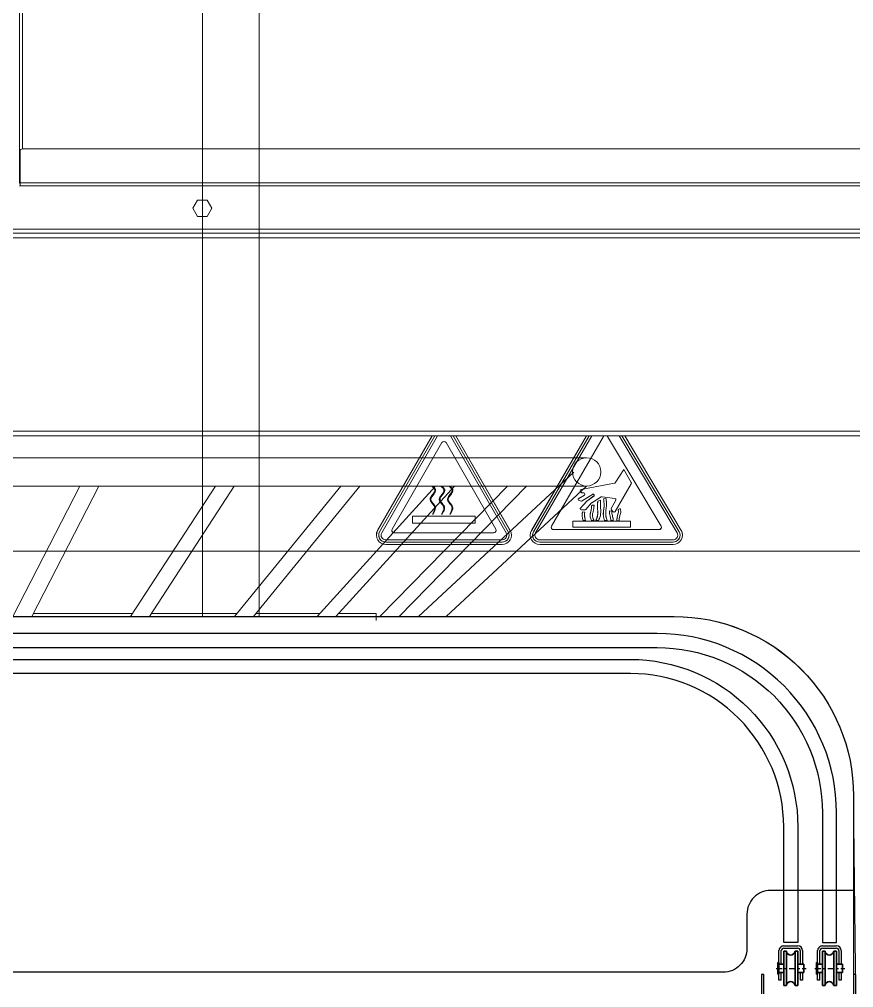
# Model space of a CAD drawing. Header units: millimetres. Extents: x 54215 to 67697, y 23496 to 56611.
# Drawn here: x 57336.83 to 57372.22, y 37556.05 to 37597.11 of the extents above; entities that cross this region are included whole.
import ezdxf

# ---------------------------------------------------------------- set-up
doc = ezdxf.new("R2010")
doc.units = ezdxf.units.MM
doc.linetypes.add('CENTER', pattern=[2, 1.25, -0.25, 0.25, -0.25])
doc.layers.add('0 rölöve', color=7, linetype='Continuous', true_color=0xf1380e)
for name, color, linetype, lineweight in [('Layer1', 7, 'Continuous', 35), ('no3_duvar kaplama', 8, 'Continuous', 0), ('no3_tefriş arka ince', 65, 'Continuous', 13)]:
    doc.layers.add(name, color=color, linetype=linetype, lineweight=lineweight)

# ---------------------------------------------------------------- blocks, each defined once
blk = doc.blocks.new('MAKARA ON')
at = {"color": 4}
for p, q in [((-0.3, 0), (0.3, 0)), ((-0.5, -0.7), (-0.5, -0.2)), ((-0.4, -0.775), (-0.4, -0.2)), ((-0.3, -0.1), (0.3, -0.1)), ((0.4, -0.2), (0.4, -0.775)), ((0.5, -0.2), (0.5, -0.775)), ((-0.5, -1.45), (-0.5, -1.2)), ((-0.4, -1.45), (-0.4, -1.125)), ((0.4, -1.125), (0.4, -1.45)), ((0.5, -1.125), (0.5, -1.45)), ((-0.4, -1.45), (-0.5, -1.45)), ((0.5, -1.45), (0.4, -1.45))]:
    blk.add_line(p, q, dxfattribs=at)
at = {"color": 9, "linetype": 'CENTER', "ltscale": 0.2}
blk.add_line((-0.612, -0.95), (0.651, -0.95), dxfattribs=at)
at = {"color": 4}
for centre, radius, start, end in [((-0.3, -0.2), 0.2, 90, 180), ((-0.3, -0.2), 0.1, 90, 180), ((0.3, -0.2), 0.2, 0, 90), ((0.3, -0.2), 0.1, 0, 90)]:
    blk.add_arc(centre, radius, start, end, dxfattribs=at)
at = {"layer": 'Layer1', "color": 3}
for p, q in [((-0.3, -1.675), (-0.3, -0.225)), ((-0.3, -0.225), (-0.18, -0.225)), ((-0.18, -0.225), (-0.18, -1.675)), ((0.18, -0.225), (0.3, -0.225)), ((0.18, -0.225), (0.18, -1.675)), ((0.3, -0.225), (0.3, -1.675)), ((-0.55, -0.7), (-0.55, -1.2)), ((-0.5, -0.7), (-0.55, -0.7)), ((-0.5, -0.7), (-0.5, -1.2)), ((-0.3, -0.775), (-0.5, -0.775)), ((0.3, -0.775), (0.55, -0.775)), ((0.55, -0.775), (0.55, -1.125)), ((-0.5, -1.2), (-0.55, -1.2)), ((-0.3, -1.125), (-0.5, -1.125)), ((0.3, -1.125), (0.55, -1.125)), ((-0.18, -1.675), (-0.3, -1.675)), ((0.3, -1.675), (0.18, -1.675))]:
    blk.add_line(p, q, dxfattribs=at)
for centre, start, end in [((0, -0.206), 186.0256, 353.9744), ((0, -1.694), 6.0256, 173.9744)]:
    blk.add_arc(centre, 0.181, start, end, dxfattribs=at)
blk = doc.blocks.new('üsdergr')
at = {"color": 4, "ltscale": 0.5}
blk.add_line((2348.517, 4561.862), (2348.017, 4561.862), dxfattribs=at)
for points in [[(2429.316, 4528.562), (2447.297, 4528.562), (2447.297, 4568.082, 0.414214), (2439.697, 4575.682), (2354.897, 4575.682, 0.414214), (2347.297, 4568.082), (2347.297, 4528.562), (2429.316, 4528.562)], [(2445.917, 4567.362, 0.414214), (2438.917, 4574.362), (2355.617, 4574.362, 0.414214), (2348.617, 4567.362), (2348.617, 4561.862), (2348.017, 4561.862), (2348.017, 4567.362, -0.414214), (2355.617, 4574.962), (2438.917, 4574.962, -0.414214), (2446.517, 4567.362)], [(2347.297, 4564.062), (2350.817, 4564.062, -0.414214), (2351.817, 4563.062), (2351.817, 4561.599, 0.414214), (2352.817, 4560.599), (2441.777, 4560.599, 0.414214), (2442.777, 4561.599), (2442.777, 4563.062, -0.414214), (2443.777, 4564.062), (2447.297, 4564.062)]]:
    blk.add_lwpolyline(points, format="xyb", dxfattribs=at)
blk.add_lwpolyline([(2349.657, 4561.862), (2350.257, 4561.862), (2350.257, 4566.762, -0.414214), (2356.757, 4573.262), (2437.777, 4573.262, -0.414214), (2444.277, 4566.762), (2444.277, 4561.862), (2444.877, 4561.862), (2444.877, 4566.762, 0.414214), (2437.777, 4573.862), (2356.757, 4573.862, 0.414214), (2349.657, 4566.762)], format="xyb", close=True, dxfattribs=at)
at = {"color": 1, "ltscale": 0.5}
blk.add_lwpolyline([(2351.197, 4560.499), (2351.197, 4559.499), (2347.197, 4559.499), (2347.197, 4560.499), (2347.297, 4560.499), (2347.297, 4559.599), (2351.097, 4559.599), (2351.097, 4560.499)], close=True, dxfattribs=at)
at = {"xscale": -1}
for p in [(2348.317, 4561.712), (2349.957, 4561.712)]:
    blk.add_blockref('MAKARA ON', p, dxfattribs=at)
blk = doc.blocks.new('fimak tirimli')
at = {"layer": 'no3_tefriş arka ince', "linetype": 'Continuous', "lineweight": 0}
for p, q in [((1931.381, 4726.333), (1931.381, 4664.753)), ((1931.391, 4726.333), (1931.391, 4664.753)), ((1931.512, 4724.763), (1931.512, 4666.203)), ((1987.609, 4666.203), (1931.509, 4666.203)), ((1931.409, 4666.103), (1931.409, 4664.754)), ((1931.381, 4664.753), (1931.409, 4664.753)), ((1931.409, 4664.633), (1931.381, 4664.633)), ((1931.409, 4664.754), (1987.709, 4664.754)), ((1931.409, 4664.633), (1931.409, 4664.754)), ((1931.409, 4664.633), (1987.643, 4664.633)), ((1938.935, 4664.031), (1938.733, 4663.681)), ((1938.733, 4663.681), (1938.935, 4663.331)), ((1939.339, 4664.031), (1938.935, 4664.031)), ((1939.542, 4663.681), (1939.339, 4664.031)), ((1939.339, 4663.331), (1939.542, 4663.681)), ((1938.935, 4663.331), (1939.339, 4663.331)), ((1921.494, 4662.633), (1984.494, 4662.633)), ((1921.494, 4662.432), (1984.494, 4662.432)), ((1987.833, 4662.793), (1925.332, 4662.793)), ((1922.494, 4654.234), (1983.494, 4654.234)), ((1922.494, 4654.033), (1983.494, 4654.033)), ((1946.573, 4650.012), (1948.882, 4654.033)), ((1948.884, 4654.033), (1946.573, 4650.01)), ((1948.998, 4654.033), (1946.66, 4649.962)), ((1946.748, 4649.917), (1949.112, 4654.033)), ((1949.113, 4654.033), (1946.748, 4649.914)), ((1952.027, 4649.914), (1949.662, 4654.033)), ((1949.663, 4654.033), (1952.027, 4649.917)), ((1952.115, 4649.962), (1949.777, 4654.033)), ((1952.202, 4650.01), (1949.891, 4654.033)), ((1949.893, 4654.033), (1952.202, 4650.012)), ((1953.1, 4650.012), (1955.432, 4654.033)), ((1955.433, 4654.033), (1953.1, 4650.01)), ((1955.548, 4654.033), (1953.187, 4649.961)), ((1953.274, 4649.915), (1955.662, 4654.033)), ((1955.663, 4654.033), (1953.274, 4649.913)), ((1956.155, 4654.004), (1953.948, 4650.199)), ((1958.594, 4650.2), (1956.328, 4654.005)), ((1959.275, 4649.915), (1956.823, 4654.033)), ((1956.824, 4654.033), (1959.275, 4649.917)), ((1959.362, 4649.964), (1956.939, 4654.033)), ((1959.448, 4650.013), (1957.055, 4654.033)), ((1957.056, 4654.033), (1959.448, 4650.016)), ((1949.298, 4653.744), (1947.189, 4650.071)), ((1951.586, 4650.071), (1949.476, 4653.744)), ((1956.651, 4652.043), (1957.023, 4652.606)), ((1957.023, 4652.604), (1956.651, 4652.041)), ((1957.023, 4652.606), (1957.334, 4652.05)), ((1957.023, 4652.604), (1957.023, 4652.606)), ((1957.334, 4652.047), (1957.023, 4652.604)), ((1948.883, 4651.889), (1948.914, 4651.889)), ((1948.883, 4651.887), (1948.883, 4651.889)), ((1948.914, 4651.887), (1948.883, 4651.887)), ((1948.914, 4651.887), (1948.914, 4651.889)), ((1949.27, 4651.889), (1949.301, 4651.889)), ((1949.27, 4651.887), (1949.27, 4651.889)), ((1949.301, 4651.887), (1949.27, 4651.887)), ((1949.301, 4651.887), (1949.301, 4651.889)), ((1949.619, 4651.889), (1949.649, 4651.889)), ((1949.619, 4651.887), (1949.619, 4651.889)), ((1949.649, 4651.887), (1949.619, 4651.887)), ((1949.649, 4651.887), (1949.649, 4651.889)), ((1955.205, 4651.756), (1956.618, 4652.022)), ((1956.618, 4652.02), (1955.205, 4651.754)), ((1955.205, 4651.754), (1955.205, 4651.756)), ((1956.618, 4652.02), (1956.618, 4652.022)), ((1956.65, 4650.822), (1957.333, 4652)), ((1956.651, 4652.041), (1956.651, 4652.043)), ((1957.334, 4652.047), (1957.334, 4652.05)), ((1957.34, 4652.024), (1957.34, 4652.026)), ((1955.106, 4651.382), (1955.344, 4651.522)), ((1955.344, 4651.52), (1955.106, 4651.38)), ((1955.106, 4651.38), (1955.106, 4651.382)), ((1955.164, 4651.708), (1955.164, 4651.706)), ((1955.181, 4651.669), (1955.243, 4651.616)), ((1955.243, 4651.616), (1955.321, 4651.611)), ((1955.246, 4651.273), (1955.729, 4651.574)), ((1955.344, 4651.52), (1955.344, 4651.522)), ((1955.455, 4651.266), (1955.741, 4651.481)), ((1955.741, 4651.479), (1955.455, 4651.264)), ((1955.661, 4651.193), (1956.063, 4651.445)), ((1955.729, 4651.574), (1955.75, 4651.547)), ((1955.741, 4651.479), (1955.741, 4651.481)), ((1956.098, 4651.452), (1956.635, 4651.372)), ((1956.155, 4651.363), (1956.25, 4651.393)), ((1956.25, 4651.39), (1956.155, 4651.361)), ((1956.155, 4651.361), (1956.155, 4651.363)), ((1956.25, 4651.39), (1956.25, 4651.393)), ((1955.082, 4651.341), (1955.082, 4651.338)), ((1955.118, 4651.291), (1955.206, 4651.267)), ((1955.168, 4650.951), (1955.448, 4651.26)), ((1955.448, 4651.258), (1955.168, 4650.949)), ((1955.168, 4650.949), (1955.168, 4650.951)), ((1955.168, 4650.949), (1955.168, 4650.939)), ((1955.399, 4650.907), (1955.65, 4651.184)), ((1955.448, 4651.258), (1955.448, 4651.26)), ((1955.455, 4651.264), (1955.455, 4651.266)), ((1955.655, 4651.092), (1955.755, 4651.098)), ((1955.755, 4651.096), (1955.655, 4651.09)), ((1955.655, 4651.09), (1955.655, 4651.092)), ((1955.755, 4651.098), (1955.75, 4651.05)), ((1955.755, 4651.096), (1955.755, 4651.098)), ((1955.9, 4651.104), (1955.908, 4651.263)), ((1955.908, 4651.263), (1956.033, 4651.299)), ((1956.033, 4651.297), (1955.908, 4651.261)), ((1955.908, 4651.261), (1955.908, 4651.263)), ((1956.033, 4651.297), (1956.033, 4651.299)), ((1956.485, 4650.95), (1956.672, 4651.303)), ((1956.672, 4651.301), (1956.485, 4650.948)), ((1956.485, 4650.948), (1956.485, 4650.95)), ((1956.672, 4651.301), (1956.672, 4651.303)), ((1956.771, 4650.912), (1956.862, 4650.951)), ((1956.862, 4650.949), (1956.771, 4650.91)), ((1956.862, 4650.951), (1956.884, 4650.819)), ((1956.862, 4650.949), (1956.862, 4650.951)), ((1948.06, 4650.623), (1950.714, 4650.623)), ((1948.06, 4650.621), (1948.06, 4650.623)), ((1950.714, 4650.621), (1948.06, 4650.621)), ((1948.06, 4650.621), (1948.06, 4650.322)), ((1948.897, 4650.707), (1948.897, 4650.709)), ((1948.897, 4650.707), (1948.928, 4650.707)), ((1949.285, 4650.707), (1949.285, 4650.709)), ((1949.285, 4650.707), (1949.316, 4650.707)), ((1949.633, 4650.707), (1949.633, 4650.709)), ((1949.633, 4650.707), (1949.664, 4650.707)), ((1950.714, 4650.621), (1950.714, 4650.623)), ((1950.714, 4650.322), (1950.714, 4650.621)), ((1955.218, 4650.89), (1955.361, 4650.89)), ((1955.252, 4650.682), (1955.258, 4650.812)), ((1955.258, 4650.812), (1955.357, 4650.799)), ((1955.258, 4650.81), (1955.258, 4650.812)), ((1955.357, 4650.797), (1955.258, 4650.81)), ((1955.357, 4650.797), (1955.357, 4650.799)), ((1956.411, 4650.857), (1956.509, 4650.838)), ((1956.415, 4650.779), (1956.411, 4650.857)), ((1956.411, 4650.855), (1956.411, 4650.857)), ((1956.509, 4650.836), (1956.411, 4650.855)), ((1956.479, 4650.928), (1956.479, 4650.926)), ((1956.493, 4650.892), (1956.57, 4650.813)), ((1956.509, 4650.836), (1956.509, 4650.838)), ((1956.771, 4650.91), (1956.771, 4650.912)), ((1948.06, 4650.322), (1950.714, 4650.322)), ((1954.856, 4650.409), (1957.3, 4650.409)), ((1954.856, 4650.407), (1954.856, 4650.409)), ((1954.856, 4650.407), (1954.856, 4650.159)), ((1957.3, 4650.407), (1954.856, 4650.407)), ((1954.856, 4650.159), (1957.3, 4650.159)), ((1955.288, 4650.444), (1955.394, 4650.444)), ((1955.394, 4650.444), (1955.394, 4650.446)), ((1955.644, 4650.444), (1955.755, 4650.444)), ((1955.717, 4650.519), (1955.755, 4650.446)), ((1955.717, 4650.517), (1955.717, 4650.519)), ((1955.755, 4650.444), (1955.717, 4650.517)), ((1955.755, 4650.444), (1955.755, 4650.446)), ((1955.83, 4650.444), (1955.83, 4650.446)), ((1955.83, 4650.444), (1955.943, 4650.444)), ((1956.203, 4650.444), (1956.313, 4650.444)), ((1956.294, 4650.487), (1956.313, 4650.446)), ((1956.294, 4650.485), (1956.294, 4650.487)), ((1956.313, 4650.444), (1956.294, 4650.485)), ((1956.313, 4650.444), (1956.313, 4650.446)), ((1956.47, 4650.444), (1956.57, 4650.447)), ((1956.57, 4650.447), (1956.57, 4650.449)), ((1956.724, 4650.432), (1956.823, 4650.444)), ((1956.826, 4650.502), (1956.823, 4650.446)), ((1956.823, 4650.444), (1956.823, 4650.446)), ((1957.3, 4650.407), (1957.3, 4650.409)), ((1957.3, 4650.159), (1957.3, 4650.407)), ((1946.522, 4649.821), (1946.522, 4649.819)), ((1946.573, 4650.01), (1946.573, 4650.012)), ((1946.722, 4649.821), (1946.722, 4649.819)), ((1946.748, 4649.914), (1946.748, 4649.917)), ((1951.497, 4649.925), (1947.278, 4649.925)), ((1947.278, 4649.923), (1947.278, 4649.925)), ((1947.278, 4649.923), (1951.497, 4649.923)), ((1951.497, 4649.923), (1951.497, 4649.925)), ((1952.027, 4649.914), (1952.027, 4649.917)), ((1952.053, 4649.819), (1952.053, 4649.821)), ((1952.202, 4650.01), (1952.202, 4650.012)), ((1952.253, 4649.819), (1952.253, 4649.821)), ((1953.048, 4649.819), (1953.048, 4649.817)), ((1953.1, 4650.01), (1953.1, 4650.012)), ((1953.248, 4649.819), (1953.248, 4649.817)), ((1953.274, 4649.913), (1953.274, 4649.915)), ((1958.508, 4650.055), (1954.035, 4650.055)), ((1954.035, 4650.053), (1954.035, 4650.055)), ((1954.035, 4650.053), (1958.508, 4650.053)), ((1958.508, 4650.053), (1958.508, 4650.055)), ((1959.275, 4649.915), (1959.275, 4649.917)), ((1959.303, 4649.817), (1959.303, 4649.819)), ((1959.448, 4650.013), (1959.448, 4650.016)), ((1959.503, 4649.817), (1959.503, 4649.819)), ((1946.922, 4649.623), (1951.853, 4649.623)), ((1951.853, 4649.528), (1946.922, 4649.528)), ((1946.922, 4649.526), (1946.922, 4649.528)), ((1946.922, 4649.526), (1951.853, 4649.526)), ((1946.922, 4649.428), (1951.853, 4649.428)), ((1951.853, 4649.526), (1951.853, 4649.528)), ((1953.448, 4649.621), (1959.103, 4649.621)), ((1959.103, 4649.526), (1953.448, 4649.526)), ((1953.448, 4649.524), (1953.448, 4649.526)), ((1953.448, 4649.524), (1959.103, 4649.524)), ((1953.448, 4649.426), (1959.103, 4649.426)), ((1959.103, 4649.524), (1959.103, 4649.526)), ((1922.494, 4649.137), (1983.494, 4649.137))]:
    blk.add_line(p, q, dxfattribs=at)
at = {"layer": 'no3_tefriş arka ince', "linetype": 'Continuous', "lineweight": 0, "flags": 128}
for points in [[(1956.18, 4654.033), (1956.17, 4654.025), (1956.155, 4654.004)], [(1956.328, 4654.005), (1956.312, 4654.026), (1956.304, 4654.033)], [(1956.678, 4651.324), (1956.676, 4651.314), (1956.672, 4651.303)], [(1946.522, 4649.821), (1946.534, 4649.918), (1946.573, 4650.012)], [(1946.722, 4649.821), (1946.728, 4649.869), (1946.748, 4649.917)], [(1952.027, 4649.917), (1952.047, 4649.869), (1952.053, 4649.821)], [(1952.202, 4650.012), (1952.24, 4649.918), (1952.253, 4649.821)], [(1953.048, 4649.819), (1953.061, 4649.917), (1953.1, 4650.012)], [(1953.248, 4649.819), (1953.255, 4649.868), (1953.274, 4649.915)]]:
    blk.add_lwpolyline(points, dxfattribs=at)
at = {"layer": 'no3_tefriş arka ince'}
blk.add_lwpolyline([(1903.593, 4646.371), (1959.157, 4646.371, -0.414214), (1966.757, 4638.771), (1966.857, 4630.288), (1968.557, 4630.288), (1968.557, 4599.251), (1966.757, 4599.251), (1966.757, 4607.088), (1953.557, 4607.088), (1953.547, 4561.549), (1948.747, 4561.549), (1948.747, 4553.549)], format="xyb", dxfattribs=at)
at = {"layer": 'no3_tefriş arka ince', "linetype": 'Continuous', "lineweight": 0}
for centre, radius, start, end in [((1931.509, 4666.103), 0.1, 90, 180), ((1949.387, 4653.692), 0.103, 30.3484, 149.6516), ((1955.214, 4651.708), 0.0492, 100.137, 179.455), ((1956.609, 4652.071), 0.0501, 280.4815, 326.2614), ((1956.609, 4652.069), 0.05, 280.4721, 326.2708), ((1957.292, 4652.024), 0.0479, 329.7964, 29.2113), ((1957.292, 4652.026), 0.048, 0.0306, 29.2073), ((1955.131, 4651.34), 0.0486, 120.1589, 179.787), ((1955.131, 4651.338), 0.0485, 120.2102, 255.4678), ((1955.213, 4651.706), 0.0486, 99.6288, 229.0632), ((1955.319, 4651.562), 0.0487, 300.3987, 87.0145), ((1955.319, 4651.564), 0.0486, 300.1361, 358.5426), ((1955.712, 4651.517), 0.0482, 306.4468, 38.1768), ((1955.712, 4651.52), 0.0485, 306.612, 358.55), ((1956.09, 4651.401), 0.051, 81.4815, 121.8891), ((1956.629, 4651.323), 0.0487, 332.5103, 82.4452), ((1955.217, 4650.94), 0.0494, 180.6709, 270.653), ((1955.219, 4651.316), 0.051, 254.5617, 301.8847), ((1955.484, 4651.227), 0.0498, 126.854, 137.7891), ((1955.484, 4651.224), 0.0498, 126.854, 137.7891), ((1955.687, 4651.151), 0.0497, 121.9437, 137.7823), ((1956.527, 4650.928), 0.048, 151.9875, 179.9472), ((1956.527, 4650.926), 0.048, 152.0189, 224.4854), ((1955.361, 4650.941), 0.0505, 269.8657, 317.6387), ((1956.606, 4650.848), 0.0506, 224.3781, 329.3177), ((1954.034, 4650.154), 0.0985, 180.4654, 270.8585), ((1954.033, 4650.151), 0.0978, 150.5306, 271.093), ((1958.51, 4650.151), 0.0978, 268.9011, 30.1438), ((1958.509, 4650.154), 0.0989, 269.3481, 359.3289), ((1946.914, 4649.819), 0.391, 150.7728, 271.0865), ((1946.917, 4649.823), 0.296, 180.4517, 270.8732), ((1946.916, 4649.819), 0.293, 150.7731, 271.086), ((1946.918, 4649.819), 0.196, 150.7723, 271.0864), ((1947.276, 4650.022), 0.0998, 150.7737, 271.0863), ((1947.276, 4650.025), 0.101, 180.4563, 270.8692), ((1951.499, 4650.022), 0.0998, 268.9138, 29.2264), ((1951.498, 4650.026), 0.101, 269.345, 359.3297), ((1951.86, 4649.819), 0.391, 268.9136, 29.2272), ((1951.859, 4649.819), 0.293, 268.9141, 29.2268), ((1951.857, 4649.819), 0.196, 268.9137, 29.2276), ((1951.856, 4649.824), 0.297, 269.3483, 359.3268), ((1953.441, 4649.817), 0.391, 150.5325, 271.0896), ((1953.444, 4649.821), 0.295, 180.4479, 270.877), ((1953.443, 4649.817), 0.293, 150.5325, 271.0898), ((1953.445, 4649.817), 0.196, 150.5322, 271.0904), ((1959.11, 4649.817), 0.391, 268.903, 30.1424), ((1959.108, 4649.817), 0.293, 268.9023, 30.143), ((1959.106, 4649.817), 0.196, 268.9029, 30.1425), ((1959.106, 4649.822), 0.297, 269.3436, 359.3317), ((1959.111, 4649.819), 0.191, 359.9808, 30.8878), ((1959.119, 4649.819), 0.384, 0.0228, 30.8466)]:
    blk.add_arc(centre, radius, start, end, dxfattribs=at)
for points, knots in [([(1948.883, 4651.887), (1948.906, 4651.866), (1948.948, 4651.827), (1948.996, 4651.768), (1949.006, 4651.708), (1948.991, 4651.659), (1948.942, 4651.574), (1948.868, 4651.491), (1948.806, 4651.392), (1948.796, 4651.306), (1948.842, 4651.227), (1948.914, 4651.142), (1948.995, 4651.047), (1948.999, 4650.919), (1948.956, 4650.812), (1948.917, 4650.743), (1948.897, 4650.707)], [0, 0, 0, 0, 0.068382, 0.127634, 0.162399, 0.199097, 0.240454, 0.379292, 0.44264, 0.497372, 0.562548, 0.636373, 0.748154, 0.824572, 0.90853, 1, 1, 1, 1]), ([(1948.928, 4650.707), (1948.948, 4650.743), (1948.987, 4650.812), (1949.029, 4650.919), (1949.027, 4651.027), (1948.971, 4651.112), (1948.911, 4651.181), (1948.861, 4651.246), (1948.827, 4651.313), (1948.837, 4651.392), (1948.899, 4651.491), (1948.973, 4651.574), (1949.022, 4651.659), (1949.037, 4651.708), (1949.027, 4651.768), (1948.979, 4651.827), (1948.936, 4651.866), (1948.914, 4651.887)], [0, 0, 0, 0, 0.0914266, 0.175345, 0.2517268, 0.3210748, 0.3959808, 0.4524448, 0.5028645, 0.5575706, 0.6208878, 0.7596599, 0.8009977, 0.8376785, 0.8724262, 0.9316505, 1, 1, 1, 1]), ([(1948.914, 4651.889), (1948.937, 4651.868), (1948.98, 4651.829), (1949.025, 4651.771), (1949.037, 4651.724), (1949.031, 4651.706), (1949.031, 4651.703)], [0, 0, 0, 0, 0.40337, 0.752888, 0.957954, 1, 1, 1, 1]), ([(1949.27, 4651.887), (1949.293, 4651.866), (1949.336, 4651.827), (1949.383, 4651.768), (1949.393, 4651.708), (1949.378, 4651.659), (1949.33, 4651.574), (1949.256, 4651.491), (1949.194, 4651.392), (1949.183, 4651.306), (1949.23, 4651.227), (1949.301, 4651.142), (1949.382, 4651.047), (1949.386, 4650.919), (1949.343, 4650.812), (1949.305, 4650.743), (1949.285, 4650.707)], [0, 0, 0, 0, 0.068382, 0.127634, 0.162399, 0.199097, 0.240454, 0.379292, 0.442639, 0.497372, 0.562548, 0.636373, 0.748154, 0.824572, 0.90853, 1, 1, 1, 1]), ([(1949.316, 4650.707), (1949.336, 4650.743), (1949.374, 4650.812), (1949.417, 4650.919), (1949.414, 4651.027), (1949.358, 4651.112), (1949.299, 4651.181), (1949.249, 4651.246), (1949.215, 4651.313), (1949.225, 4651.392), (1949.286, 4651.491), (1949.36, 4651.574), (1949.409, 4651.659), (1949.424, 4651.708), (1949.414, 4651.768), (1949.367, 4651.827), (1949.324, 4651.866), (1949.301, 4651.887)], [0, 0, 0, 0, 0.091427, 0.175345, 0.251727, 0.321075, 0.39598, 0.452445, 0.502864, 0.557571, 0.620888, 0.75966, 0.800998, 0.837679, 0.872426, 0.931651, 1, 1, 1, 1]), ([(1949.301, 4651.889), (1949.324, 4651.868), (1949.367, 4651.829), (1949.412, 4651.771), (1949.424, 4651.724), (1949.419, 4651.706), (1949.418, 4651.703)], [0, 0, 0, 0, 0.40337, 0.752887, 0.957954, 1, 1, 1, 1]), ([(1949.619, 4651.887), (1949.641, 4651.866), (1949.684, 4651.827), (1949.732, 4651.768), (1949.742, 4651.708), (1949.727, 4651.659), (1949.678, 4651.574), (1949.604, 4651.491), (1949.542, 4651.392), (1949.532, 4651.306), (1949.578, 4651.227), (1949.65, 4651.142), (1949.731, 4651.047), (1949.734, 4650.919), (1949.692, 4650.812), (1949.653, 4650.743), (1949.633, 4650.707)], [0, 0, 0, 0, 0.068382, 0.127634, 0.162398, 0.199097, 0.240454, 0.379292, 0.442639, 0.497372, 0.562547, 0.636373, 0.748154, 0.824572, 0.90853, 1, 1, 1, 1]), ([(1949.664, 4650.707), (1949.684, 4650.743), (1949.722, 4650.812), (1949.765, 4650.919), (1949.762, 4651.027), (1949.706, 4651.112), (1949.647, 4651.181), (1949.597, 4651.246), (1949.563, 4651.313), (1949.573, 4651.392), (1949.634, 4651.491), (1949.708, 4651.574), (1949.757, 4651.659), (1949.772, 4651.708), (1949.762, 4651.768), (1949.715, 4651.827), (1949.672, 4651.866), (1949.649, 4651.887)], [0, 0, 0, 0, 0.0914267, 0.1753451, 0.2517269, 0.3210749, 0.3959808, 0.452445, 0.5028645, 0.5575706, 0.6208877, 0.7596597, 0.8009976, 0.8376783, 0.872426, 0.9316502, 1, 1, 1, 1]), ([(1949.649, 4651.889), (1949.672, 4651.868), (1949.715, 4651.829), (1949.76, 4651.771), (1949.772, 4651.724), (1949.767, 4651.706), (1949.766, 4651.703)], [0, 0, 0, 0, 0.403372, 0.752888, 0.957954, 1, 1, 1, 1]), ([(1948.804, 4651.322), (1948.805, 4651.344), (1948.805, 4651.396), (1948.87, 4651.494), (1948.943, 4651.576), (1948.99, 4651.661), (1949.006, 4651.704), (1949, 4651.728), (1948.998, 4651.736)], [0, 0, 0, 0, 0.1415987, 0.323752, 0.7229484, 0.8418526, 0.9473828, 1, 1, 1, 1]), ([(1948.838, 4651.356), (1948.836, 4651.342), (1948.829, 4651.298), (1948.875, 4651.229), (1948.943, 4651.144), (1949.025, 4651.056), (1949.022, 4650.978), (1949.021, 4650.951)], [0, 0, 0, 0, 0.090992, 0.283016, 0.500524, 0.829869, 1, 1, 1, 1]), ([(1949.192, 4651.322), (1949.192, 4651.344), (1949.192, 4651.396), (1949.257, 4651.494), (1949.33, 4651.576), (1949.378, 4651.661), (1949.393, 4651.704), (1949.388, 4651.728), (1949.386, 4651.736)], [0, 0, 0, 0, 0.1415987, 0.323752, 0.7229484, 0.8418526, 0.9473828, 1, 1, 1, 1]), ([(1949.226, 4651.356), (1949.223, 4651.342), (1949.216, 4651.298), (1949.262, 4651.229), (1949.331, 4651.144), (1949.412, 4651.056), (1949.41, 4650.978), (1949.409, 4650.951)], [0, 0, 0, 0, 0.090992, 0.283016, 0.500525, 0.829869, 1, 1, 1, 1]), ([(1949.54, 4651.322), (1949.54, 4651.344), (1949.541, 4651.396), (1949.606, 4651.494), (1949.676, 4651.576), (1949.727, 4651.658), (1949.733, 4651.689), (1949.736, 4651.703)], [0, 0, 0, 0, 0.152768, 0.34929, 0.779974, 0.908257, 1, 1, 1, 1]), ([(1949.574, 4651.356), (1949.571, 4651.342), (1949.564, 4651.298), (1949.61, 4651.229), (1949.679, 4651.144), (1949.76, 4651.056), (1949.758, 4650.978), (1949.757, 4650.951)], [0, 0, 0, 0, 0.090992, 0.283016, 0.500524, 0.829869, 1, 1, 1, 1]), ([(1956.155, 4651.361), (1956.169, 4651.276), (1956.197, 4651.104), (1956.154, 4650.867), (1956.138, 4650.642), (1956.181, 4650.511), (1956.203, 4650.444)], [0, 0, 0, 0, 0.278826, 0.557339, 0.775192, 1, 1, 1, 1]), ([(1956.294, 4650.485), (1956.274, 4650.557), (1956.231, 4650.709), (1956.268, 4650.936), (1956.296, 4651.166), (1956.266, 4651.314), (1956.25, 4651.39)], [0, 0, 0, 0, 0.243038, 0.510983, 0.744732, 1, 1, 1, 1]), ([(1956.25, 4651.393), (1956.267, 4651.327), (1956.288, 4651.245), (1956.282, 4651.161), (1956.281, 4651.144)], [0, 0, 0, 0, 0.7954424, 1, 1, 1, 1]), ([(1948.897, 4650.709), (1948.917, 4650.745), (1948.953, 4650.814), (1948.995, 4650.897), (1948.991, 4650.943), (1948.99, 4650.951)], [0, 0, 0, 0, 0.471258, 0.903795, 1, 1, 1, 1]), ([(1949.285, 4650.709), (1949.304, 4650.745), (1949.341, 4650.814), (1949.383, 4650.897), (1949.379, 4650.943), (1949.378, 4650.951)], [0, 0, 0, 0, 0.471259, 0.903795, 1, 1, 1, 1]), ([(1949.633, 4650.709), (1949.652, 4650.745), (1949.689, 4650.814), (1949.731, 4650.897), (1949.727, 4650.943), (1949.726, 4650.951)], [0, 0, 0, 0, 0.471259, 0.903795, 1, 1, 1, 1]), ([(1955.655, 4651.09), (1955.651, 4651.029), (1955.642, 4650.908), (1955.592, 4650.747), (1955.579, 4650.583), (1955.622, 4650.492), (1955.644, 4650.444)], [0, 0, 0, 0, 0.276008, 0.55152, 0.76542, 1, 1, 1, 1]), ([(1955.592, 4650.629), (1955.59, 4650.649), (1955.586, 4650.71), (1955.612, 4650.817), (1955.649, 4650.948), (1955.653, 4651.044), (1955.655, 4651.092)], [0, 0, 0, 0, 0.1328101, 0.3891246, 0.6946817, 1, 1, 1, 1]), ([(1955.717, 4650.517), (1955.703, 4650.56), (1955.674, 4650.653), (1955.71, 4650.795), (1955.749, 4650.941), (1955.753, 4651.042), (1955.755, 4651.096)], [0, 0, 0, 0, 0.227724, 0.484867, 0.726526, 1, 1, 1, 1]), ([(1955.908, 4651.261), (1955.903, 4651.184), (1955.895, 4651.029), (1955.915, 4650.814), (1955.906, 4650.612), (1955.855, 4650.5), (1955.83, 4650.444)], [0, 0, 0, 0, 0.279001, 0.562207, 0.780108, 1, 1, 1, 1]), ([(1955.943, 4650.444), (1955.97, 4650.5), (1956.022, 4650.608), (1956.039, 4650.783), (1956.036, 4650.956), (1956.021, 4651.126), (1956.029, 4651.242), (1956.033, 4651.297)], [0, 0, 0, 0, 0.2121, 0.410099, 0.599795, 0.810124, 1, 1, 1, 1]), ([(1956.03, 4651.188), (1956.028, 4651.154), (1956.022, 4651.04), (1956.044, 4650.92), (1956.036, 4650.834), (1956.036, 4650.827)], [0, 0, 0, 0, 0.283026, 0.944387, 1, 1, 1, 1]), ([(1956.153, 4650.698), (1956.151, 4650.728), (1956.148, 4650.816), (1956.169, 4650.97), (1956.193, 4651.1), (1956.182, 4651.172), (1956.182, 4651.177)], [0, 0, 0, 0, 0.188825, 0.546792, 0.967662, 1, 1, 1, 1]), ([(1956.823, 4650.444), (1956.825, 4650.492), (1956.827, 4650.589), (1956.872, 4650.714), (1956.896, 4650.838), (1956.874, 4650.912), (1956.862, 4650.949)], [0, 0, 0, 0, 0.2792331, 0.5589331, 0.774664, 1, 1, 1, 1]), ([(1955.258, 4650.81), (1955.252, 4650.741), (1955.243, 4650.617), (1955.275, 4650.497), (1955.288, 4650.444)], [0, 0, 0, 0, 0.560025, 1, 1, 1, 1]), ([(1955.394, 4650.444), (1955.375, 4650.509), (1955.342, 4650.625), (1955.352, 4650.745), (1955.357, 4650.797)], [0, 0, 0, 0, 0.55962, 1, 1, 1, 1]), ([(1955.356, 4650.713), (1955.354, 4650.675), (1955.349, 4650.584), (1955.377, 4650.497), (1955.394, 4650.446)], [0, 0, 0, 0, 0.418691, 1, 1, 1, 1]), ([(1955.691, 4650.661), (1955.689, 4650.648), (1955.684, 4650.599), (1955.703, 4650.553), (1955.717, 4650.519)], [0, 0, 0, 0, 0.270963, 1, 1, 1, 1]), ([(1955.83, 4650.446), (1955.861, 4650.518), (1955.913, 4650.636), (1955.908, 4650.763), (1955.906, 4650.812)], [0, 0, 0, 0, 0.612505, 1, 1, 1, 1]), ([(1956.253, 4650.731), (1956.251, 4650.706), (1956.245, 4650.622), (1956.274, 4650.543), (1956.294, 4650.487)], [0, 0, 0, 0, 0.298189, 1, 1, 1, 1]), ([(1956.411, 4650.855), (1956.408, 4650.815), (1956.401, 4650.737), (1956.444, 4650.603), (1956.46, 4650.505), (1956.47, 4650.444)], [0, 0, 0, 0, 0.281497, 0.560327, 1, 1, 1, 1]), ([(1956.57, 4650.447), (1956.565, 4650.493), (1956.555, 4650.577), (1956.521, 4650.682), (1956.502, 4650.767), (1956.507, 4650.814), (1956.509, 4650.836)], [0, 0, 0, 0, 0.347255, 0.641983, 0.833558, 1, 1, 1, 1]), ([(1956.508, 4650.812), (1956.507, 4650.793), (1956.504, 4650.738), (1956.544, 4650.619), (1956.56, 4650.517), (1956.57, 4650.449)], [0, 0, 0, 0, 0.1603924, 0.4414854, 1, 1, 1, 1]), ([(1956.771, 4650.91), (1956.778, 4650.878), (1956.796, 4650.805), (1956.759, 4650.693), (1956.722, 4650.569), (1956.723, 4650.48), (1956.724, 4650.432)], [0, 0, 0, 0, 0.2005425, 0.4552182, 0.7066513, 1, 1, 1, 1]), ([(1956.727, 4650.468), (1956.728, 4650.516), (1956.73, 4650.613), (1956.769, 4650.731), (1956.793, 4650.814), (1956.785, 4650.848), (1956.783, 4650.854)], [0, 0, 0, 0, 0.364779, 0.733522, 0.956777, 1, 1, 1, 1])]:
    blk.add_open_spline(points, degree=3, knots=knots, dxfattribs=at)
blk = doc.blocks.new('awetuyk')
at = {"layer": 'no3_duvar kaplama', "lineweight": 0}
for p, q in [((13885.811, 17663.772), (13885.811, 17751.534)), ((13888.211, 17663.772), (13888.211, 17751.534)), ((13902.101, 17670.505), (13818.723, 17670.505)), ((13894.966, 17663.772), (13901.557, 17669.892)), ((13902.101, 17669.305), (13818.723, 17669.305)), ((13877.763, 17663.772), (13880.608, 17669.305)), ((13878.57, 17663.772), (13881.408, 17669.305)), ((13882.755, 17663.772), (13886.353, 17669.305)), ((13883.564, 17663.772), (13887.153, 17669.305)), ((13887.161, 17663.772), (13891.677, 17669.305)), ((13887.973, 17663.772), (13892.477, 17669.305)), ((13890.664, 17663.772), (13895.693, 17669.305)), ((13891.463, 17663.772), (13896.493, 17669.305)), ((13893.335, 17663.772), (13898.746, 17669.305)), ((13894.146, 17663.772), (13899.546, 17669.305)), ((13896.142, 17663.772), (13902.101, 17669.305))]:
    blk.add_line(p, q, dxfattribs=at)
for points in [[(13882.842, 17663.905), (13878.639, 17663.905)], [(13887.27, 17663.905), (13883.651, 17663.905)], [(13890.786, 17663.905), (13888.082, 17663.905)], [(13893.172, 17663.605), (13893.172, 17663.905), (13891.585, 17663.905)]]:
    blk.add_lwpolyline(points, dxfattribs=at)
blk.add_circle((13902.101, 17669.905), 0.6, dxfattribs=at)

msp = doc.modelspace()

# ---------------------------------------------------------------- block references
msp.add_blockref('awetuyk', (43458.792, 19908.02))
at = {"layer": '0 rölöve'}
msp.add_blockref('fimak tirimli', (55405.452, 32925.421), dxfattribs=at)
at = {"layer": '0 rölöve', "xscale": -1}
msp.add_blockref('üsdergr', (59719.506, 32996.109), dxfattribs=at)

doc.saveas('drawing.dxf')
